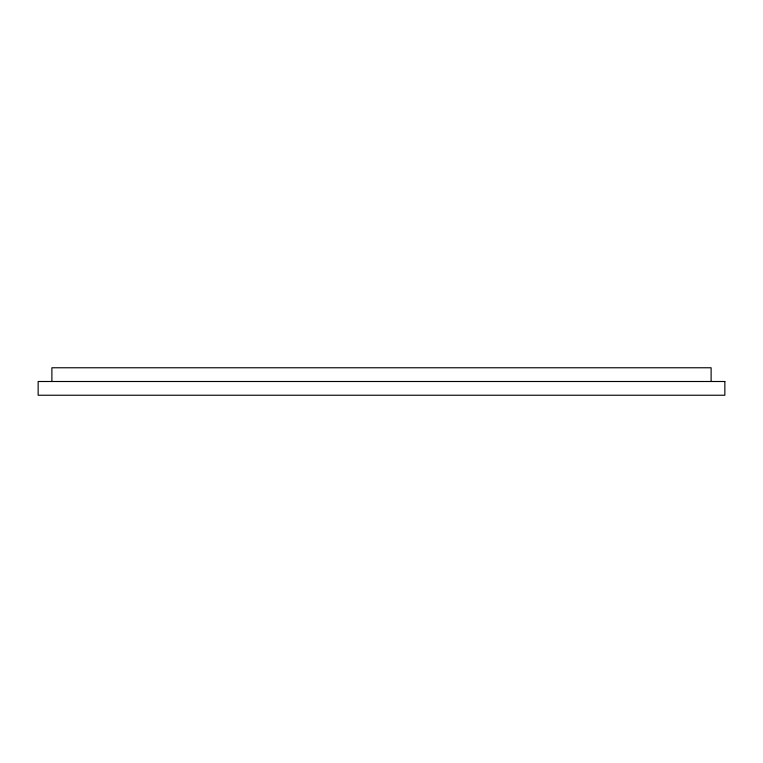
<?xml version="1.0" encoding="UTF-8"?>
<svg xmlns="http://www.w3.org/2000/svg" width="763" height="763" viewBox="0 0 763 763"><rect width="100%" height="100%" fill="white"/><g stroke="black" fill="none" stroke-linecap="round" stroke-linejoin="round"><path stroke-width="1.14" d="M711.116 381.5L711.116 367.766L51.884 367.766L51.884 381.5M724.85 381.5L38.15 381.5L38.15 395.234L724.85 395.234L724.85 381.5"/></g></svg>
